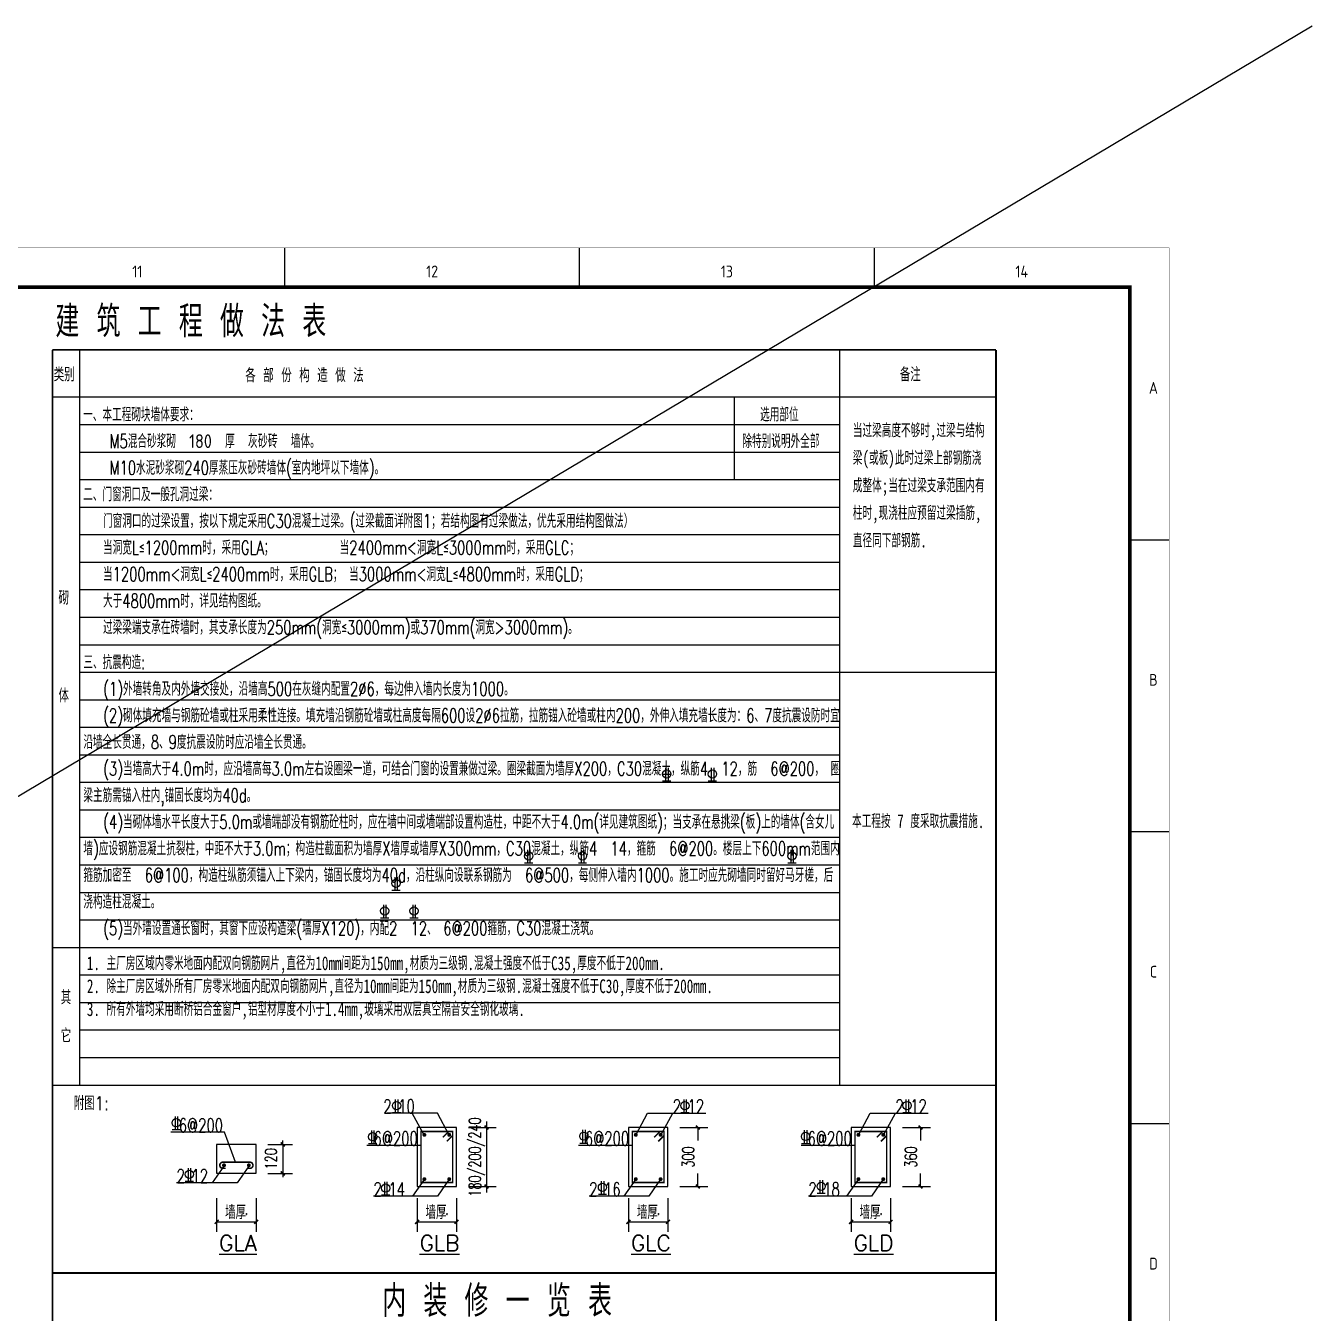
# Model space of a CAD drawing. Extents: x 170390 to 475615, y -37034 to 38097.
# Drawn here: x 250981 to 283710, y 1363 to 34113 of the extents above; entities that cross this region are included whole.
import ezdxf
from ezdxf.enums import TextEntityAlignment as Align

# ---------------------------------------------------------------- set-up
doc = ezdxf.new("R2010")
doc.units = 0
doc.header["$LTSCALE"] = 1000
doc.header["$MEASUREMENT"] = 0
doc.layers.get('0').update_dxf_attribs({"color": 8})
doc.layers.get('Defpoints').update_dxf_attribs({"color": 8})
for name, color, linetype in [('-人员定位', 6, 'Continuous'), ('PUB_DIM', 8, 'Continuous'), ('PUB_TEXT', 8, 'Continuous'), ('工程做法表', 8, 'Continuous')]:
    doc.layers.add(name, color=color, linetype=linetype)
doc.styles.add('BIGFONT', font='geditxt.shx', dxfattribs={"bigfont": 'haiwenhz.shx'})
doc.styles.add('DIM_FONT', font='SIMPLEX', dxfattribs={"width": 0.7, "bigfont": 'GBCBIG'})
doc.styles.add('HZ', font='geditxt.shx', dxfattribs={"width": 0.7, "bigfont": 'dxt.shx'})
doc.styles.add('ST', font='geditxt.shx', dxfattribs={"width": 0.8})
doc.styles.get("Standard").update_dxf_attribs({"font": 'GBENOR', "bigfont": 'GBCBIG'})
doc.styles.add('TK', font='geditxt.shx', dxfattribs={"width": 0.75, "bigfont": 'dxt.shx'})
doc.dimstyles.new('DIMN', dxfattribs={"dimtxt": 300, "dimasz": 100, "dimexe": 250, "dimexo": 300, "dimgap": 150, "dimtad": 1, "dimdec": 0, "dimzin": 0, "dimdsep": 46, "dimtxsty": 'DIM_FONT', "dimblk": 'ARCHTICK', "dimcen": 0.09, "dimazin": 2, "dimtfac": 1, "dimtdec": 0, "dimtix": 1, "dimtmove": 2, "dimatfit": 3, "dimfxl": 0, "dimtolj": 1, "dimtzin": 0, "dimarcsym": 0})

# ---------------------------------------------------------------- blocks, each defined once
blk = doc.blocks.new('GEDI_WK_A11')
at = {"color": 3}
for p, q in [((825, 584), (825, 594)), ((900, 584), (900, 594)), ((975, 584), (975, 594)), ((1040, 519.75), (1050, 519.75)), ((1040, 445.5), (1050, 445.5)), ((1040, 371.25), (1050, 371.25))]:
    blk.add_line(p, q, dxfattribs=at)
for points, const_width in [([(0, 0), (1050, 0), (1050, 594), (0, 594)], 0.1), ([(25, 10), (1040, 10), (1040, 584), (25, 584)], 1)]:
    blk.add_lwpolyline(points, close=True, dxfattribs=dict(at, const_width=const_width))
for s, p in [('11', (787.5, 588)), ('12', (862.5, 588)), ('13', (937.5, 588)), ('14', (1012.5, 588))]:
    blk.add_text(s, height=3, dxfattribs=at).set_placement(p, align=Align.MIDDLE)
for s, p in [('A', (1046, 556.88)), ('B', (1046, 482.62)), ('C', (1046, 408.38)), ('D', (1046, 334.12))]:
    blk.add_text(s, height=3, dxfattribs=at).set_placement(p, align=Align.CENTER)
blk = doc.blocks.new('A$C7DF8697A')
blk.add_blockref('GEDI_WK_A11', (0, 0))
at = {"style": 'TK', "width": 0.85}
for tag, height, p in [('PROJECTNAME', 4.75, (985, 44)), ('PHASE', 4, (1027, 44)), ('DRAWINGNAME', 4.75, (995, 31))]:
    blk.add_attdef(tag, text='', height=height, dxfattribs=at).set_placement(p, align=Align.MIDDLE_CENTER)
for tag, p, height in [('APPROVE', (872, 32.75), 3.5), ('DESIGN', (917, 32.75), 3.5), ('REVIEW1', (872, 25.75), 3.5), ('DRAW', (917, 25.75), 3.5), ('REVIEW2', (872, 18.75), 3.5), ('PROPORTION', (917, 18.75), 3.5), ('DRAWINGNUMBER', (967, 18.5), 4), ('CHECK', (872, 11.75), 3.5), ('DATE', (917, 11.75), 3.5), ('VERSION', (1033, 11.75), 3.5)]:
    blk.add_attdef(tag, p, '', height=height, dxfattribs=at)
blk = doc.blocks.new('_ArchTick')
at = {"color": 0, "linetype": 'ByBlock', "const_width": 0.4}
blk.add_lwpolyline([(-0.5, -0.5), (0.5, 0.5)], dxfattribs=at)
blk = doc.blocks.new('*D16')
at = {"layer": 'Defpoints', "color": 0, "transparency": 16777216}
for p in [(255837, 4588), (256842, 4588), (256842, 3688)]:
    blk.add_point(p, dxfattribs=at)
at = {"layer": 'PUB_DIM', "color": 0, "lineweight": -2, "transparency": 16777216}
for p, q in [((255837, 4288), (255837, 3438)), ((256842, 4288), (256842, 3438)), ((255837, 3688), (256842, 3688))]:
    blk.add_line(p, q, dxfattribs=at)
at = {"layer": 'PUB_DIM', "color": 0, "lineweight": -2, "transparency": 16777216, "xscale": 100, "yscale": 100, "zscale": 100, "rotation": 180}
blk.add_blockref('_ArchTick', (255837, 3688), dxfattribs=at)
at = {"layer": 'PUB_DIM', "color": 0, "lineweight": -2, "transparency": 16777216, "xscale": 100, "yscale": 100, "zscale": 100}
blk.add_blockref('_ArchTick', (256842, 3688), dxfattribs=at)
at = {"layer": 'PUB_DIM', "color": 0, "transparency": 16777216, "insert": (256599, 4018), "char_height": 300, "attachment_point": 5, "style": 'DIM_FONT'}
blk.add_mtext('\\A1;.', dxfattribs=at)
blk = doc.blocks.new('*D17')
at = {"layer": 'Defpoints', "color": 0, "transparency": 16777216}
for p in [(260936, 4588), (261941, 4588), (261941, 3688)]:
    blk.add_point(p, dxfattribs=at)
at = {"layer": 'PUB_DIM', "color": 0, "lineweight": -2, "transparency": 16777216}
for p, q in [((260936, 4288), (260936, 3438)), ((261941, 4288), (261941, 3438)), ((260936, 3688), (261941, 3688))]:
    blk.add_line(p, q, dxfattribs=at)
at = {"layer": 'PUB_DIM', "color": 0, "lineweight": -2, "transparency": 16777216, "xscale": 100, "yscale": 100, "zscale": 100, "rotation": 180}
blk.add_blockref('_ArchTick', (260936, 3688), dxfattribs=at)
at = {"layer": 'PUB_DIM', "color": 0, "lineweight": -2, "transparency": 16777216, "xscale": 100, "yscale": 100, "zscale": 100}
blk.add_blockref('_ArchTick', (261941, 3688), dxfattribs=at)
at = {"layer": 'PUB_DIM', "color": 0, "transparency": 16777216, "insert": (261698, 4018), "char_height": 300, "attachment_point": 5, "style": 'DIM_FONT'}
blk.add_mtext('\\A1;.', dxfattribs=at)
blk = doc.blocks.new('*D18')
at = {"layer": 'Defpoints', "color": 0, "transparency": 16777216}
for p in [(266314, 4588), (267319, 4588), (267319, 3688)]:
    blk.add_point(p, dxfattribs=at)
at = {"layer": 'PUB_DIM', "color": 0, "lineweight": -2, "transparency": 16777216}
for p, q in [((266314, 4288), (266314, 3438)), ((267319, 4288), (267319, 3438)), ((266314, 3688), (267319, 3688))]:
    blk.add_line(p, q, dxfattribs=at)
at = {"layer": 'PUB_DIM', "color": 0, "lineweight": -2, "transparency": 16777216, "xscale": 100, "yscale": 100, "zscale": 100, "rotation": 180}
blk.add_blockref('_ArchTick', (266314, 3688), dxfattribs=at)
at = {"layer": 'PUB_DIM', "color": 0, "lineweight": -2, "transparency": 16777216, "xscale": 100, "yscale": 100, "zscale": 100}
blk.add_blockref('_ArchTick', (267319, 3688), dxfattribs=at)
at = {"layer": 'PUB_DIM', "color": 0, "transparency": 16777216, "insert": (267076, 4018), "char_height": 300, "attachment_point": 5, "style": 'DIM_FONT'}
blk.add_mtext('\\A1;.', dxfattribs=at)
blk = doc.blocks.new('*D19')
at = {"layer": 'Defpoints', "color": 0, "transparency": 16777216}
for p in [(271978, 4588), (272983, 4588), (272983, 3688)]:
    blk.add_point(p, dxfattribs=at)
at = {"layer": 'PUB_DIM', "color": 0, "lineweight": -2, "transparency": 16777216}
for p, q in [((271978, 4288), (271978, 3438)), ((272983, 4288), (272983, 3438)), ((271978, 3688), (272983, 3688))]:
    blk.add_line(p, q, dxfattribs=at)
at = {"layer": 'PUB_DIM', "color": 0, "lineweight": -2, "transparency": 16777216, "xscale": 100, "yscale": 100, "zscale": 100, "rotation": 180}
blk.add_blockref('_ArchTick', (271978, 3688), dxfattribs=at)
at = {"layer": 'PUB_DIM', "color": 0, "lineweight": -2, "transparency": 16777216, "xscale": 100, "yscale": 100, "zscale": 100}
blk.add_blockref('_ArchTick', (272983, 3688), dxfattribs=at)
at = {"layer": 'PUB_DIM', "color": 0, "transparency": 16777216, "insert": (272740, 4018), "char_height": 300, "attachment_point": 5, "style": 'DIM_FONT'}
blk.add_mtext('\\A1;.', dxfattribs=at)
blk = doc.blocks.new('*D20')
at = {"layer": 'Defpoints', "color": 0, "transparency": 16777216}
for p in [(256842, 5659), (256842, 4922), (257519, 4922)]:
    blk.add_point(p, dxfattribs=at)
at = {"layer": 'PUB_DIM', "color": 0, "lineweight": -2, "transparency": 16777216}
for p, q in [((257142, 5659), (257769, 5659)), ((257519, 5659), (257519, 5759)), ((257519, 5659), (257519, 4922)), ((257142, 4922), (257769, 4922)), ((257519, 4922), (257519, 4822))]:
    blk.add_line(p, q, dxfattribs=at)
at = {"layer": 'PUB_DIM', "color": 0, "lineweight": -2, "transparency": 16777216, "xscale": 100, "yscale": 100, "zscale": 100}
for p, rotation in [((257519, 5659), 270), ((257519, 4922), 90)]:
    blk.add_blockref('_ArchTick', p, dxfattribs=dict(at, rotation=rotation))
at = {"layer": 'PUB_DIM', "color": 0, "transparency": 16777216, "insert": (257219, 5291), "char_height": 300, "attachment_point": 5, "rotation": 90, "style": 'DIM_FONT'}
blk.add_mtext('\\A1;120', dxfattribs=at)
blk = doc.blocks.new('*D21')
at = {"layer": 'Defpoints', "color": 0, "transparency": 16777216}
for p in [(267319, 6088), (267319, 4588), (268080, 4588)]:
    blk.add_point(p, dxfattribs=at)
at = {"layer": 'PUB_DIM', "color": 0, "lineweight": -2, "transparency": 16777216}
for p, q in [((267619, 6088), (268330, 6088)), ((268080, 6088), (268080, 5758)), ((268080, 4588), (268080, 4918)), ((267619, 4588), (268330, 4588))]:
    blk.add_line(p, q, dxfattribs=at)
at = {"layer": 'PUB_DIM', "color": 0, "lineweight": -2, "transparency": 16777216, "xscale": 100, "yscale": 100, "zscale": 100}
for p, rotation in [((268080, 6088), 90), ((268080, 4588), 270)]:
    blk.add_blockref('_ArchTick', p, dxfattribs=dict(at, rotation=rotation))
at = {"layer": 'PUB_DIM', "color": 0, "transparency": 16777216, "insert": (267834, 5338), "char_height": 300, "attachment_point": 5, "rotation": 90, "style": 'DIM_FONT'}
blk.add_mtext('\\A1;300', dxfattribs=at)
blk = doc.blocks.new('*D22')
at = {"layer": 'Defpoints', "color": 0, "transparency": 16777216}
for p in [(272983, 6088), (272983, 4588), (273745, 4588)]:
    blk.add_point(p, dxfattribs=at)
at = {"layer": 'PUB_DIM', "color": 0, "lineweight": -2, "transparency": 16777216}
for p, q in [((273283, 6088), (273995, 6088)), ((273745, 6088), (273745, 5758)), ((273745, 4588), (273745, 4918)), ((273283, 4588), (273995, 4588))]:
    blk.add_line(p, q, dxfattribs=at)
at = {"layer": 'PUB_DIM', "color": 0, "lineweight": -2, "transparency": 16777216, "xscale": 100, "yscale": 100, "zscale": 100}
for p, rotation in [((273745, 6088), 90), ((273745, 4588), 270)]:
    blk.add_blockref('_ArchTick', p, dxfattribs=dict(at, rotation=rotation))
at = {"layer": 'PUB_DIM', "color": 0, "transparency": 16777216, "insert": (273499, 5338), "char_height": 300, "attachment_point": 5, "rotation": 90, "style": 'DIM_FONT'}
blk.add_mtext('\\A1;360', dxfattribs=at)

msp = doc.modelspace()

# ---------------------------------------------------------------- linework, layer by layer
at = {"layer": '-人员定位'}
msp.add_line((172477.6, -32101.3), (283710.1, 34113.1), dxfattribs=at)
at = {"color": 3}
for p, q in [((261452.6, 6449.4), (260179.5, 6449.4)), ((261113.8, 5893.6), (260813.8, 6449.4)), ((261752.6, 5893.6), (261452.6, 6449.4)), ((266502.1, 5893.6), (266802.1, 6449.4)), ((266802.1, 6449.4), (268284.4, 6449.4)), ((267140.9, 5893.6), (267440.9, 6449.4)), ((272166.7, 5893.6), (272466.7, 6449.4)), ((272466.7, 6449.4), (273938.2, 6449.4)), ((272805.6, 5893.6), (273105.6, 6449.4)), ((256038, 5968.3), (254668.1, 5968.3)), ((256313.1, 5205.2), (256038, 5968.3)), ((261036, 5633.5), (259661.5, 5633.5)), ((266413.6, 5633.5), (265039, 5633.5)), ((272078.2, 5633.5), (270703.7, 5633.5)), ((256023.5, 5100.7), (255723.5, 4676.6)), ((256655.4, 5100.7), (256355.4, 4676.6)), ((256355.4, 4676.6), (254820, 4676.6)), ((261122.6, 4774.6), (260822.6, 4341.8)), ((261754.5, 4774.6), (261454.5, 4341.8)), ((266500.2, 4774.6), (266200.2, 4341.8)), ((267132.1, 4774.6), (266832.1, 4341.8)), ((272164.8, 4774.6), (271864.8, 4341.8)), ((272796.8, 4774.6), (272496.8, 4341.8)), ((261454.5, 4341.8), (259830.5, 4341.8)), ((266832.1, 4341.8), (265316.9, 4341.8)), ((272496.8, 4341.8), (270891.9, 4341.8))]:
    msp.add_line(p, q, dxfattribs=at)
for points in [[(260936, 4587.7), (261941.2, 4587.7), (261941.2, 6087.7), (260936, 6087.7)], [(266313.6, 4587.7), (267318.7, 4587.7), (267318.7, 6087.7), (266313.6, 6087.7)], [(271978.2, 4587.7), (272983.4, 4587.7), (272983.4, 6087.7), (271978.2, 6087.7)], [(255836.9, 4922.4), (256842, 4922.4), (256842, 5659.3), (255836.9, 5659.3)]]:
    msp.add_lwpolyline(points, close=True, dxfattribs=at)
at = {"color": 3, "const_width": 40}
for points in [[(261036, 4687.7), (261841.2, 4687.7), (261841.2, 5987.7), (261036, 5987.7)], [(266413.6, 4687.7), (267218.7, 4687.7), (267218.7, 5987.7), (266413.6, 5987.7)], [(272078.2, 4687.7), (272883.4, 4687.7), (272883.4, 5987.7), (272078.2, 5987.7)]]:
    msp.add_lwpolyline(points, close=True, dxfattribs=at)
at = {"color": 3, "const_width": 50}
for points in [[(261097.6, 5900.8, 1), (261147.6, 5900.8, 1)], [(261779.5, 5900.8, -1), (261729.5, 5900.8, -1)], [(266475.2, 5900.8, 1), (266525.2, 5900.8, 1)], [(267157.1, 5900.8, -1), (267107.1, 5900.8, -1)], [(272139.8, 5900.8, 1), (272189.8, 5900.8, 1)], [(272821.8, 5900.8, -1), (272771.8, 5900.8, -1)], [(255998.5, 5125.7, -1), (256048.5, 5125.7, -1)], [(256680.4, 5125.7, 1), (256630.4, 5125.7, 1)], [(261097.6, 4774.6, -1), (261147.6, 4774.6, -1)], [(261779.5, 4774.6, 1), (261729.5, 4774.6, 1)], [(266475.2, 4774.6, -1), (266525.2, 4774.6, -1)], [(267157.1, 4774.6, 1), (267107.1, 4774.6, 1)], [(272139.8, 4774.6, -1), (272189.8, 4774.6, -1)], [(272821.8, 4774.6, 1), (272771.8, 4774.6, 1)]]:
    msp.add_lwpolyline(points, format="xyb", close=True, dxfattribs=at)
at = {"color": 3, "const_width": 40}
for points in [[(261740.9, 5987.7), (261592.5, 5839.3)], [(261841.2, 5883.2), (261694.9, 5736.9)], [(267118.5, 5987.7), (266970.1, 5839.3)], [(267218.7, 5883.2), (267072.4, 5736.9)], [(272783.2, 5987.7), (272634.7, 5839.3)], [(272883.4, 5883.2), (272737.1, 5736.9)]]:
    msp.add_lwpolyline(points, dxfattribs=at)
msp.add_lwpolyline([(256069.5, 5049.8), (255994.8, 5049.8, -0.9975639), (255994.4, 5205.2, -0.0015201), (255994.7, 5205.2), (256684.3, 5205.2, -0.0013339), (256684.5, 5205.2, -0.9978618), (256684.1, 5049.8), (256609.4, 5049.8)], format="xyb", dxfattribs=at)
at = {"layer": 'PUB_DIM'}
for p, q in [((262702.8, 6237.7), (262702.8, 4437.7)), ((262241.2, 6087.7), (262952.8, 6087.7)), ((262241.2, 4587.7), (262952.8, 4587.7))]:
    msp.add_line(p, q, dxfattribs=at)
at = {"layer": 'PUB_TEXT'}
for p, q in [((267257.2, 15236.3), (267257.2, 14903.8)), ((267320.2, 15236.3), (267320.2, 14903.8)), ((268419.2, 15236.3), (268419.2, 14903.8)), ((268482.2, 15236.3), (268482.2, 14903.8)), ((267183.7, 14903.8), (267393.7, 14903.8)), ((268345.7, 14903.8), (268555.7, 14903.8)), ((263746.2, 13152.3), (263746.2, 12819.8)), ((263809.2, 13152.3), (263809.2, 12819.8)), ((265113.2, 13152.3), (265113.2, 12819.8)), ((265176.2, 13152.3), (265176.2, 12819.8)), ((270442.2, 13152.3), (270442.2, 12819.8)), ((270505.2, 13152.3), (270505.2, 12819.8)), ((263672.7, 12819.8), (263882.7, 12819.8)), ((265039.7, 12819.8), (265249.7, 12819.8)), ((270368.7, 12819.8), (270578.7, 12819.8)), ((260368.2, 12456.3), (260368.2, 12123.8)), ((260431.2, 12456.3), (260431.2, 12123.8)), ((260294.7, 12123.8), (260504.7, 12123.8)), ((260082.2, 11754.3), (260082.2, 11421.8)), ((260145.2, 11754.3), (260145.2, 11421.8)), ((260827.2, 11754.3), (260827.2, 11421.8)), ((260890.2, 11754.3), (260890.2, 11421.8)), ((260008.7, 11421.8), (260218.7, 11421.8)), ((260753.7, 11421.8), (260963.7, 11421.8)), ((260383.3, 6801.8), (260383.3, 6469.3)), ((260446.3, 6801.8), (260446.3, 6469.3)), ((267719.3, 6801.8), (267719.3, 6469.3)), ((267782.3, 6801.8), (267782.3, 6469.3)), ((273371.3, 6803.8), (273371.3, 6471.3)), ((273434.3, 6803.8), (273434.3, 6471.3)), ((254778.3, 6365.8), (254778.3, 6033.3)), ((254841.3, 6365.8), (254841.3, 6033.3)), ((260309.8, 6469.3), (260519.8, 6469.3)), ((267645.8, 6469.3), (267855.8, 6469.3)), ((273297.8, 6471.3), (273507.8, 6471.3)), ((254704.8, 6033.3), (254914.8, 6033.3)), ((259774.3, 6009.8), (259774.3, 5677.3)), ((259837.3, 6009.8), (259837.3, 5677.3)), ((265148.3, 6024.8), (265148.3, 5692.3)), ((265211.3, 6024.8), (265211.3, 5692.3)), ((270786.3, 6017.8), (270786.3, 5685.3)), ((270849.3, 6017.8), (270849.3, 5685.3)), ((259700.8, 5677.3), (259910.8, 5677.3)), ((265074.8, 5692.3), (265284.8, 5692.3)), ((270712.8, 5685.3), (270922.8, 5685.3)), ((255110.3, 5054.8), (255110.3, 4722.3)), ((255173.3, 5054.8), (255173.3, 4722.3)), ((255036.8, 4722.3), (255246.8, 4722.3)), ((260107.3, 4703.8), (260107.3, 4371.3)), ((260170.3, 4703.8), (260170.3, 4371.3)), ((265621.3, 4722.8), (265621.3, 4390.3)), ((265684.3, 4722.8), (265684.3, 4390.3)), ((271185.3, 4747.8), (271185.3, 4415.3)), ((271248.3, 4747.8), (271248.3, 4415.3)), ((260033.8, 4371.3), (260243.8, 4371.3)), ((265547.8, 4390.3), (265757.8, 4390.3)), ((271111.8, 4415.3), (271321.8, 4415.3))]:
    msp.add_line(p, q, dxfattribs=at)
for centre in [(267288.7, 15078.8), (268450.7, 15078.8), (263777.7, 12994.8), (265144.7, 12994.8), (270473.7, 12994.8), (260399.7, 12298.8), (260113.7, 11596.8), (260858.7, 11596.8), (260414.8, 6644.3), (267750.8, 6644.3), (273402.8, 6646.3), (254809.8, 6208.3), (259805.8, 5852.3), (265179.8, 5867.3), (270817.8, 5860.3), (255141.8, 4897.3), (260138.8, 4546.3), (265652.8, 4565.3), (271216.8, 4590.3)]:
    msp.add_circle(centre, 105, dxfattribs=at)
at = {"layer": '工程做法表', "const_width": 50}
for points in [[(275661.2, 25869.1), (251661.2, 25869.1)], [(275661.2, 25869.1), (275661.2, -23057.5), (251661.2, -23057.5), (251661.2, 25869.1)], [(251658.6, 2387.8), (275661.2, 2387.8)], [(251658.6, 2387.8), (275658.6, 2387.8)]]:
    msp.add_lwpolyline(points, dxfattribs=at)
at = {"layer": '工程做法表'}
for points in [[(252348.6, 25869.1), (252348.6, 7169.1)], [(271686.2, 25869.1), (271686.2, 7169.1)], [(275661.2, 24669.1), (251661.2, 24669.1)], [(269006.2, 24669.1), (269006.2, 22569.1)], [(252352.8, 23969.1), (271686.2, 23969.1)], [(252352.8, 23269.1), (271686.2, 23269.1)], [(252352.8, 22569.1), (271686.2, 22569.1)], [(252352.8, 21869.1), (271686.2, 21869.1)], [(252352.8, 21169.1), (271686.2, 21169.1)], [(252352.8, 20469.1), (271686.2, 20469.1)], [(252352.8, 19769.1), (271686.2, 19769.1)], [(252352.8, 19069.1), (271686.2, 19069.1)], [(252352.8, 18369.1), (271686.2, 18369.1)], [(252352.8, 17669.1), (275661.2, 17669.1)], [(252352.8, 16969.1), (271686.2, 16969.1)], [(252352.8, 16269.1), (271686.2, 16269.1)], [(252352.8, 15569.1), (271686.2, 15569.1)], [(252352.8, 14869.1), (271686.2, 14869.1)], [(252352.8, 14169.1), (271686.2, 14169.1)], [(252352.8, 13469.1), (271686.2, 13469.1)], [(252352.8, 12769.1), (271686.2, 12769.1)], [(252352.8, 12069.1), (271686.2, 12069.1)], [(252352.8, 11369.1), (271686.2, 11369.1)], [(251661.2, 10669.1), (271686.2, 10669.1)], [(252352.8, 9969.1), (271686.2, 9969.1)], [(252352.8, 9269.1), (271686.2, 9269.1)], [(252352.8, 8569.1), (271686.2, 8569.1)], [(252352.8, 7869.1), (271686.2, 7869.1)], [(251661.2, 7169.1), (275661.2, 7169.1)], [(252352.8, 7169.1), (271686.2, 7169.1)]]:
    msp.add_lwpolyline(points, dxfattribs=at)

# ---------------------------------------------------------------- block references
at = {"xscale": 100, "yscale": 100, "zscale": 100}
msp.add_blockref('A$C7DF8697A', (175069.5, -30936.7), dxfattribs=at)
at = {"layer": 'PUB_DIM', "xscale": 100, "yscale": 100, "zscale": 100}
for p, rotation in [((262702.8, 6087.7), 90), ((262702.8, 4587.7), 270)]:
    msp.add_blockref('_ArchTick', p, dxfattribs=dict(at, rotation=rotation))

# ---------------------------------------------------------------- texts
at = {"layer": 'PUB_DIM', "color": 7, "insert": (262456.5, 5337.7), "char_height": 300, "attachment_point": 5, "rotation": 90, "style": 'DIM_FONT'}
msp.add_mtext('\\A1;180/200/240', dxfattribs=at)
at = {"layer": 'PUB_TEXT', "style": 'HZ'}
for s, height, width, p in [('建 筑 工 程 做 法 表 ', 800, 0.8, (251734.7, 26188.3)), ('2 10', 350, 0.7, (260078.8, 6449.4)), ('2 12', 350, 0.7, (267440.9, 6449.4)), ('2 12', 350, 0.7, (273105.6, 6449.4)), ('6@200', 350, 0.7, (254874.7, 5968.3)), (' 6@200', 350, 0.7, (259661.5, 5633.5)), (' 6@200', 350, 0.7, (265039, 5633.5)), (' 6@200', 350, 0.7, (270703.7, 5633.5)), ('2 12', 350, 0.7, (254820, 4676.6)), ('2 14', 350, 0.7, (259830.5, 4341.8)), ('2 16', 350, 0.7, (265316.9, 4341.8)), ('2 18', 350, 0.7, (270892.1, 4341.8)), (' 内 装 修 一 览 表 ', 800, 0.8, (259612, 1273.3))]:
    msp.add_text(s, height=height, dxfattribs=dict(at, width=width)).set_placement(p)
at = {"layer": 'PUB_TEXT', "linetype": 'Continuous', "style": 'BIGFONT', "width": 0.8}
for s, p in [('类别', (251959, 25067.1)), ('备注', (273484.9, 25067.1)), ('砌', (251947.3, 19387.1)), ('体', (251947.3, 16899)), ('其', (252004.6, 9221.5)), ('它', (252004.6, 8248.8))]:
    msp.add_text(s, height=350, dxfattribs=at).set_placement(p, align=Align.CENTER)
for s, p in [('各 部 份 构 造 做 法', (256565.2, 25046)), ('附图1:', (252202.7, 6530.9)), ('墙厚', (256053.3, 3756.6)), ('墙厚', (261152.5, 3756.6)), ('墙厚', (266530, 3756.6)), ('墙厚', (272194.7, 3756.6))]:
    msp.add_text(s, height=350, dxfattribs=at).set_placement(p)
at = {"layer": 'PUB_TEXT', "style": 'ST'}
for s, p in [('%%uGLA', (255902.7, 2948.5)), ('%%UGLB', (261001.9, 2948.5)), ('%%UGLC', (266379.4, 2948.5)), ('%%UGLD', (272044.1, 2948.5))]:
    msp.add_text(s, height=400, dxfattribs=at).set_placement(p)
at = {"layer": 'PUB_TEXT', "linetype": 'Continuous', "char_height": 350, "attachment_point": 1}
for s, insert, width, line_spacing_factor, style in [('\\A1;{\\W0.7;一\\Fgbenor,gbcbig|c134;、\\Fgeditxt,dxt|c134;本工程砌块墙体要求\\Fgbenor,gbcbig|c134;：\\Fgeditxt,dxt|c134;                                                                                     选用部位\\P    M5混合砂浆砌 \\C6; \\Fgbenor,gbcbig|c0;\\W1;180\\Fgeditxt,dxt|c134;\\W0.7;  \\C256;厚  \\Fgbenor,gbcbig|c134;\\W1;\\C6;灰砂砖\\Fgeditxt,dxt|c134;\\W0.7;\\C256;  墙体\\Fgbenor,gbcbig|c134;。\\Fgeditxt,dxt|c134;                                                                除特别说明外全部\\P    M10水泥砂浆砌240厚蒸压灰砂砖墙体(室内地坪以下墙体)\\Fgbenor,gbcbig|c134;。\\Fgeditxt,dxt|c134;\\P二\\Fgbenor,gbcbig|c134;、\\Fgeditxt,dxt|c134;门窗洞口及一般孔洞过梁\\Fgbenor,gbcbig|c134;：\\Fgeditxt,dxt|c134;  \\P   门窗洞口的过梁设置\\Fgbenor,gbcbig|c134;，\\Fgeditxt,dxt|c134;按以下规定采用C30混凝土过梁\\Fgbenor,gbcbig|c134;。\\Fgeditxt,dxt|c134;(过梁截面详附图1\\Fgbenor,gbcbig|c134;；\\Fgeditxt,dxt|c134;若结构图有过梁做法\\Fgbenor,gbcbig|c134;，\\Fgeditxt,dxt|c134;优先采用结构图做法\\Fgbenor,gbcbig|c134;）\\Fgeditxt,dxt|c134;  \\P   当洞宽L\\Fgbenor,gbcbig|c134;≤\\Fgeditxt,dxt|c134;1200mm时\\Fgbenor,gbcbig|c134;，\\Fgeditxt,dxt|c134;采用GLA\\Fgbenor,gbcbig|c134;；\\Fgeditxt,dxt|c134;          当2400mm<洞宽L\\Fgbenor,gbcbig|c134;≤\\Fgeditxt,dxt|c134;3000mm时\\Fgbenor,gbcbig|c134;，\\Fgeditxt,dxt|c134;采用GLC\\Fgbenor,gbcbig|c134;；\\Fgeditxt,dxt|c134;\\P   当1200mm<洞宽L\\Fgbenor,gbcbig|c134;≤\\Fgeditxt,dxt|c134;2400mm时\\Fgbenor,gbcbig|c134;，\\Fgeditxt,dxt|c134;采用GLB\\Fgbenor,gbcbig|c134;；\\Fgeditxt,dxt|c134; 当3000mm<洞宽L\\Fgbenor,gbcbig|c134;≤\\Fgeditxt,dxt|c134;4800mm时\\Fgbenor,gbcbig|c134;，\\Fgeditxt,dxt|c134;采用GLD\\Fgbenor,gbcbig|c134;；\\Fgeditxt,dxt|c134; \\P   大于4800mm时\\Fgbenor,gbcbig|c134;，\\Fgeditxt,dxt|c134;详见结构图纸\\Fgbenor,gbcbig|c134;。\\Fgeditxt,dxt|c134;\\P   过梁梁端支承在砖墙时\\Fgbenor,gbcbig|c134;，\\Fgeditxt,dxt|c134;其支承长度为250mm(洞宽\\Fgbenor,gbcbig|c134;≤\\Fgeditxt,dxt|c134;3000mm)或370mm(洞宽>3000mm)\\Fgbenor,gbcbig|c134;。}', (252442.8, 24397.9), 19243.407, 1.16, 'BIGFONT'), ('当过梁高度不够时{\\fSimSun|b0|i0|c134|p2;,}过梁与结构梁{\\fSimSun|b0|i0|c134|p2;(}或板{\\fSimSun|b0|i0|c134|p2;)}此时过梁上部钢筋浇成整体{\\fSimSun|b0|i0|c134|p2;;}当在过梁支承范围内有柱时{\\fSimSun|b0|i0|c134|p2;,}现浇柱应预留过梁插筋{\\fSimSun|b0|i0|c134|p2;,}直径同下部钢筋{\\fSimSun|b0|i0|c134|p2;.}', (272022.8, 23993.2), 3394.279, 1.2, 'HZ'), ('\\A1;{\\W0.7;三\\Fgbenor,gbcbig|c134;、\\Fgeditxt,dxt|c134;抗震构造:\\P   (1)外墙转角及内外墙交接处\\Fgbenor,gbcbig|c134;，\\Fgeditxt,dxt|c134;沿墙高500在灰缝内配置2∅6\\Fgbenor,gbcbig|c134;，\\Fgeditxt,dxt|c134;每边伸入墙内长度为1000\\Fgbenor,gbcbig|c134;。\\Fgeditxt,dxt|c134;\\P   (2)砌体填充墙与钢筋砼墙或柱采用柔性连接\\Fgbenor,gbcbig|c134;。\\Fgeditxt,dxt|c134;填充墙沿钢筋砼墙或柱高度每隔\\C6;600\\C256;设2∅6拉筋\\Fgbenor,gbcbig|c134;，\\Fgeditxt,dxt|c134;拉筋锚入砼墙或柱内200\\Fgbenor,gbcbig|c134;，\\Fgeditxt,dxt|c134;外伸入填充墙长度为\\Fgbenor,gbcbig|c134;：\\Fgeditxt,dxt|c134;6\\Fgbenor,gbcbig|c134;、\\Fgeditxt,dxt|c134;7度抗震设防时宜沿墙全长贯通\\Fgbenor,gbcbig|c134;，\\Fgeditxt,dxt|c134;8\\Fgbenor,gbcbig|c134;、\\Fgeditxt,dxt|c134;9度抗震设防时应沿墙全长贯通\\Fgbenor,gbcbig|c134;。\\Fgeditxt,dxt|c134; \\P   (3)当墙高大于4.0m时\\Fgbenor,gbcbig|c134;，\\Fgeditxt,dxt|c134;应沿墙高每3.0m左右设圈梁一道\\Fgbenor,gbcbig|c134;，\\Fgeditxt,dxt|c134;可结合门窗的设置兼做过梁\\Fgbenor,gbcbig|c134;。\\Fgeditxt,dxt|c134;圈梁截面为墙厚X200\\Fgbenor,gbcbig|c134;，\\Fgeditxt,dxt|c134;C30混凝土\\Fgbenor,gbcbig|c134;，\\Fgeditxt,dxt|c134;纵筋4  12\\Fgbenor,gbcbig|c134;，\\Fgeditxt,dxt|c134;筋  6@200\\Fgbenor,gbcbig|c134;，\\Fgeditxt,dxt|c134; 圈梁主筋需锚入柱内,锚固长度均为40d\\Fgbenor,gbcbig|c134;。\\Fgeditxt,dxt|c134;\\P   (4)当砌体墙水平长度大于5.0m或墙端部没有钢筋砼柱时\\Fgbenor,gbcbig|c134;，\\Fgeditxt,dxt|c134;应在墙中间或墙端部设置构造柱\\Fgbenor,gbcbig|c134;，\\Fgeditxt,dxt|c134;中距不大于4.0m(详见建筑图纸)\\Fgbenor,gbcbig|c134;；\\Fgeditxt,dxt|c134;当支承在悬挑梁(板)上的墙体(含女儿墙)应设钢筋混凝土抗裂柱\\Fgbenor,gbcbig|c134;，\\Fgeditxt,dxt|c134;中距不大于3.0m\\Fgbenor,gbcbig|c134;；\\Fgeditxt,dxt|c134;构造柱截面积为墙厚X墙厚或墙厚X300mm\\Fgbenor,gbcbig|c134;，\\Fgeditxt,dxt|c134;C30混凝土\\Fgbenor,gbcbig|c134;，\\Fgeditxt,dxt|c134;纵筋4  14\\Fgbenor,gbcbig|c134;，\\Fgeditxt,dxt|c134;箍筋  6@200\\Fgbenor,gbcbig|c134;。\\Fgeditxt,dxt|c134;楼层上下600mm范围内箍筋加密至  6@100\\Fgbenor,gbcbig|c134;，\\Fgeditxt,dxt|c134;构造柱纵筋须锚入上下梁内\\Fgbenor,gbcbig|c134;，\\Fgeditxt,dxt|c134;锚固长度均为40d\\Fgbenor,gbcbig|c134;，\\Fgeditxt,dxt|c134;沿柱纵向设联系钢筋为  6@500\\Fgbenor,gbcbig|c134;，\\Fgeditxt,dxt|c134;每侧伸入墙内1000\\Fgbenor,gbcbig|c134;。\\Fgeditxt,dxt|c134;施工时应先砌墙同时留好马牙槎\\Fgbenor,gbcbig|c134;，\\Fgeditxt,dxt|c134;后浇构造柱混凝土\\Fgbenor,gbcbig|c134;。\\Fgeditxt,dxt|c134;\\P   (5)当外墙设置通长窗时\\Fgbenor,gbcbig|c134;，\\Fgeditxt,dxt|c134;其窗下应设构造梁(墙厚X120)\\Fgbenor,gbcbig|c134;，\\Fgeditxt,dxt|c134;内配2  12\\Fgbenor,gbcbig|c134;、\\Fgeditxt,dxt|c134; 6@200箍筋\\Fgbenor,gbcbig|c134;，\\Fgeditxt,dxt|c134;C30混凝土浇筑\\Fgbenor,gbcbig|c134;。}', (252447.1, 18096.9), 19243.407, 1.16, 'BIGFONT'), ('本工程按 {\\fSimSun|b0|i0|c134|p2;\\C6;7} 度采取抗震措施{\\fSimSun|b0|i0|c134|p2;.}', (272003.3, 14055.2), 3394.279, 1.2, 'HZ')]:
    msp.add_mtext(s, dxfattribs=dict(at, insert=insert, width=width, line_spacing_factor=line_spacing_factor, style=style))
at = {"layer": 'PUB_TEXT', "linetype": 'Continuous', "insert": (252536.3, 10441.3), "char_height": 350, "width": 18805.404, "attachment_point": 1, "style": 'HZ'}
msp.add_mtext('{\\fSimSun|b0|i0|c134|p2;1. }主厂房区域内零米地面内配双向钢筋网片{\\fSimSun|b0|i0|c134|p2;,}直径为{\\fSimSun|b0|i0|c134|p2;10mm}间距为{\\fSimSun|b0|i0|c134|p2;150mm,}材质为三级钢{\\fSimSun|b0|i0|c134|p2;.}混凝土强度不低于{\\fSimSun|b0|i0|c134|p2;C35,}厚度不低于{\\fSimSun|b0|i0|c134|p2;200mm.\\P2. }除主厂房区域外所有厂房零米地面内配双向钢筋网片{\\fSimSun|b0|i0|c134|p2;,}直径为{\\fSimSun|b0|i0|c134|p2;10mm}间距为{\\fSimSun|b0|i0|c134|p2;150mm,}材质为三级钢{\\fSimSun|b0|i0|c134|p2;.}混凝土强度不低于{\\fSimSun|b0|i0|c134|p2;C30,}厚度不低于{\\fSimSun|b0|i0|c134|p2;200mm.\\P3. }所有外墙均采用断桥铝合金窗户{\\fSimSun|b0|i0|c134|p2;,}铝型材厚度不小于{\\fSimSun|b0|i0|c134|p2;1.4mm,}玻璃采用双层真空隔音安全钢化玻璃{\\fSimSun|b0|i0|c134|p2;.}', dxfattribs=at)

# ---------------------------------------------------------------- dimensions: what is measured, and where the dimension line sits
at = {"layer": 'PUB_DIM'}
for base, p1, p2, text, picture, middle in [((268080.3, 4587.7), (267318.7, 6087.7), (267318.7, 4587.7), '300', '*D21', (267834.1, 5337.7)), ((273745, 4587.7), (272983.4, 6087.7), (272983.4, 4587.7), '360', '*D22', (273498.7, 5337.7))]:
    dim = msp.add_linear_dim(base=base, p1=p1, p2=p2, angle=270, text=text, dimstyle='DIMN', dxfattribs=at)
    dim.commit()
    dim.dimension.update_dxf_attribs({"geometry": picture, "text_midpoint": middle, "dimtype": 128})
dim = msp.add_linear_dim(base=(257518.7, 4922.4), p1=(256842, 5659.3), p2=(256842, 4922.4), angle=270, text='120', dimstyle='DIMN', dxfattribs=at)
dim.commit()
dim.dimension.update_dxf_attribs({"geometry": '*D20', "text_midpoint": (257218.7, 5290.9)})
for base, p1, p2, picture, middle in [((256842, 3687.5), (255836.9, 4587.7), (256842, 4587.7), '*D16', (256599, 4017.5)), ((261941.2, 3687.5), (260936, 4587.7), (261941.2, 4587.7), '*D17', (261698.1, 4017.5)), ((267318.7, 3687.5), (266313.6, 4587.7), (267318.7, 4587.7), '*D18', (267075.7, 4017.5)), ((272983.4, 3687.5), (271978.2, 4587.7), (272983.4, 4587.7), '*D19', (272740.3, 4017.5))]:
    dim = msp.add_linear_dim(base=base, p1=p1, p2=p2, text='.', dimstyle='DIMN', dxfattribs=at)
    dim.commit()
    dim.dimension.update_dxf_attribs({"geometry": picture, "text_midpoint": middle, "dimtype": 128})

doc.saveas('drawing.dxf')
